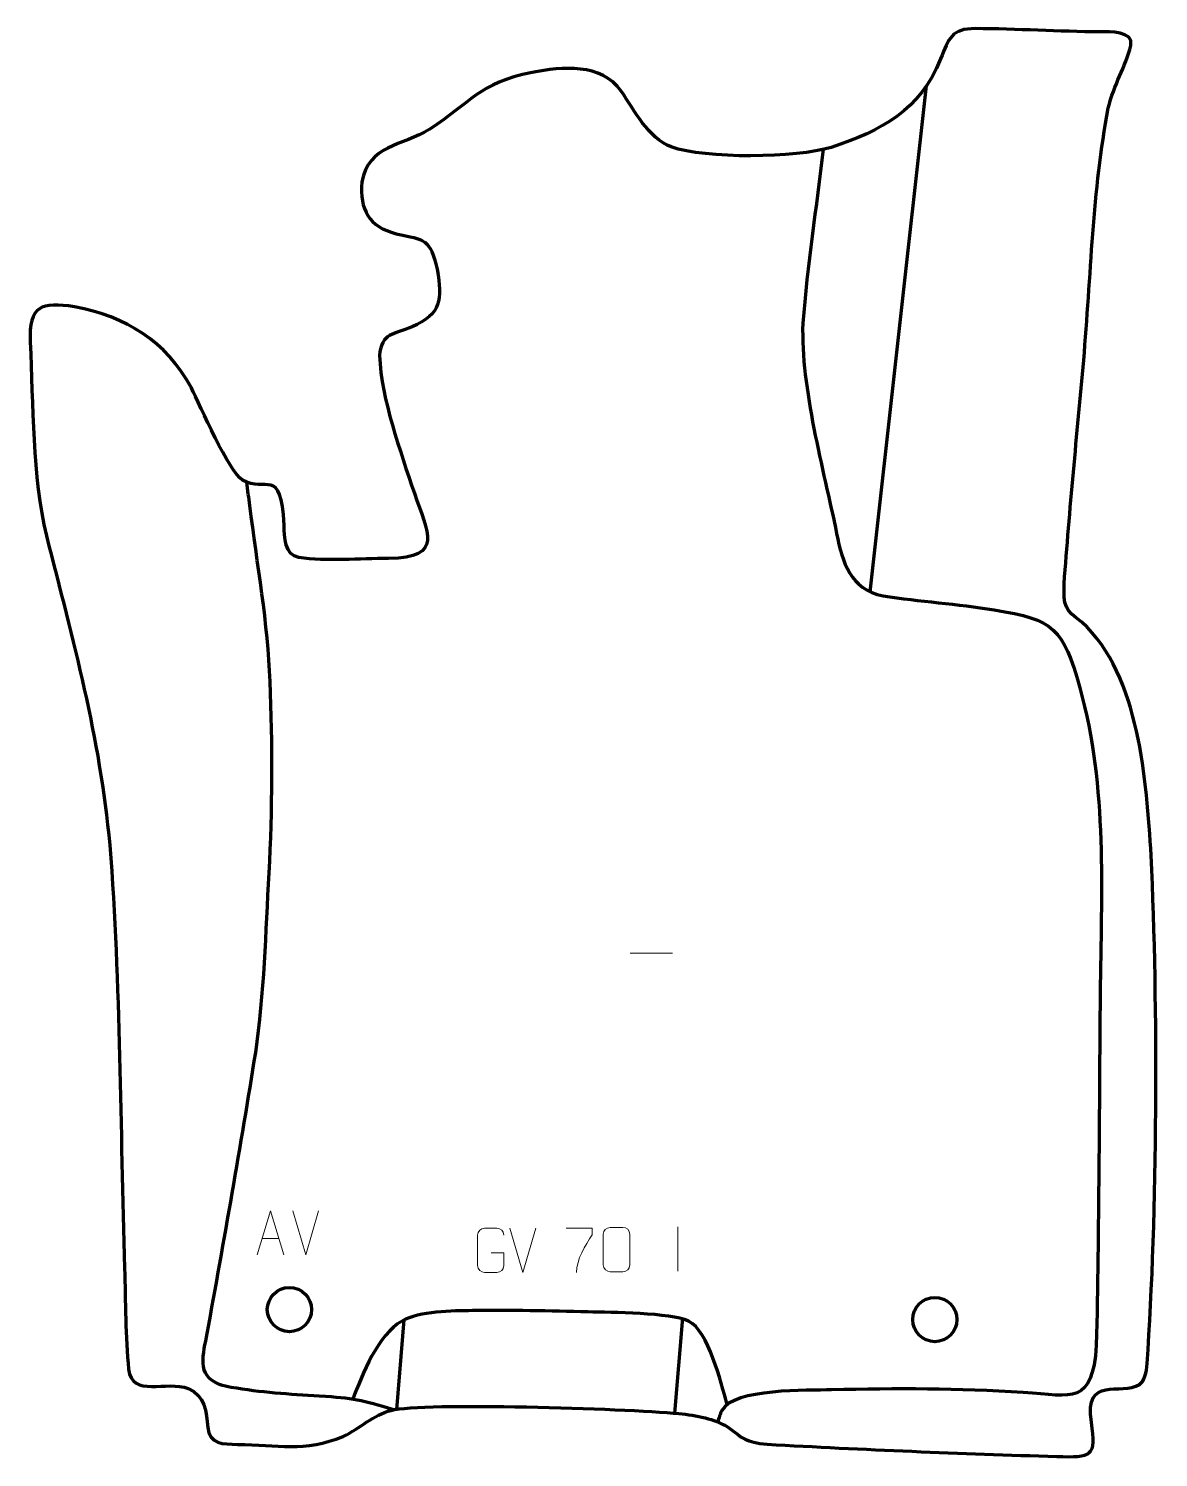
# Model space of a CAD drawing. Header units: millimetres. Extents: x 974 to 1613, y 12 to 820.
import ezdxf

# ---------------------------------------------------------------- set-up
doc = ezdxf.new("R2010")
doc.units = ezdxf.units.MM
doc.header["$MEASUREMENT"] = 0
doc.layers.add('layer 2', color=7, linetype='Continuous')
doc.layers.add('layer 3', color=7, linetype='Continuous')

msp = doc.modelspace()

# ---------------------------------------------------------------- linework, layer by layer
at = {"layer": 'layer 2', "color": 142, "lineweight": 200}
for centre in [(1121.3887, 95.279), (1486.3818, 89.6564)]:
    msp.add_ellipse(centre, major_axis=(0, 12.5), ratio=1, dxfattribs=at)
at = {"layer": 'layer 2', "color": 142, "lineweight": 158}
for points in [[(1449.8044, 501.3494), (1449.8044, 501.3494), (1481.7249, 787.6247), (1481.7249, 787.6247)], [(1186.1683, 89.5018), (1186.1683, 89.5018), (1181.866, 38.8723), (1181.866, 38.8723)], [(1343.7078, 90.6503), (1343.7078, 90.6503), (1339.121, 36.7142), (1339.121, 36.7142)]]:
    msp.add_open_spline(points, degree=3, dxfattribs=at)
for points, knots in [([(1423.2914, 751.5114), (1419.4558, 719.0283), (1414.3176, 685.6972), (1411.7313, 653.2), (1411.7313, 653.2), (1410.4987, 616.2095), (1423.4395, 571.0507), (1430.8458, 534.2701), (1430.8458, 534.2701), (1434.1838, 517.6933), (1438.6307, 502.8944), (1457.1408, 499.0013), (1457.1408, 499.0013), (1477.9068, 495.7515), (1498.9577, 494.6691), (1520.0307, 491.0678), (1520.0307, 491.0678), (1554.028, 485.4444), (1558.9034, 480.9898), (1568.3835, 446.9958), (1568.3835, 446.9958), (1584.1726, 390.379), (1580.4364, 331.7475), (1579.9137, 273.6826), (1579.9137, 273.6826), (1579.3188, 207.6022), (1579.2091, 141.1649), (1577.7355, 75.1273), (1577.7355, 75.1273), (1575.2488, 40.9902), (1565.1079, 46.5323), (1536.4113, 48.3766), (1536.4113, 48.3766), (1499.3631, 50.7282), (1465.0576, 50.8285), (1428.006, 49.8851), (1428.006, 49.8851), (1414.7803, 49.5484), (1372.6219, 50.8627), (1365.9378, 38.1646), (1365.9378, 38.1646), (1364.9037, 36.2001), (1364.2595, 33.8438), (1363.6383, 31.7118)], [0, 0, 0, 0, 0.08333333, 0.08333333, 0.08333333, 0.08333333, 0.16666667, 0.16666667, 0.16666667, 0.16666667, 0.25, 0.25, 0.25, 0.25, 0.33333333, 0.33333333, 0.33333333, 0.33333333, 0.41666667, 0.41666667, 0.41666667, 0.41666667, 0.5, 0.5, 0.5, 0.5, 0.58333333, 0.58333333, 0.58333333, 0.58333333, 0.66666667, 0.66666667, 0.66666667, 0.66666667, 0.75, 0.75, 0.75, 0.75, 0.83333333, 0.83333333, 0.83333333, 0.83333333, 1, 1, 1, 1]), ([(1180.4679, 38.6402), (1162.1604, 44.129), (1157.724, 45.1652), (1138.311, 46.3214), (1138.311, 46.3214), (1121.5214, 47.3214), (1105.1543, 48.3732), (1088.5497, 51.2872), (1088.5497, 51.2872), (1086.2249, 51.717), (1084.1314, 52.1706), (1081.8956, 52.9455), (1081.8956, 52.9455), (1068.5045, 57.9948), (1072.8498, 70.421), (1074.9241, 81.8221), (1074.9241, 81.8221), (1084.4374, 134.5061), (1093.9373, 187.9081), (1102.3194, 240.7618), (1102.3194, 240.7618), (1107.2499, 273.7004), (1108.0166, 308.9148), (1109.9667, 342.292), (1109.9667, 342.292), (1111.8801, 377.5491), (1111.8502, 415.3049), (1110.5108, 450.6072), (1110.5108, 450.6072), (1109.2919, 482.7338), (1103.1247, 517.7508), (1099.0046, 549.9304), (1099.0046, 549.9304), (1098.4349, 554.3803), (1097.865, 558.8303), (1097.2952, 563.2802)], [0, 0, 0, 0, 0.1, 0.1, 0.1, 0.1, 0.2, 0.2, 0.2, 0.2, 0.3, 0.3, 0.3, 0.3, 0.4, 0.4, 0.4, 0.4, 0.5, 0.5, 0.5, 0.5, 0.6, 0.6, 0.6, 0.6, 0.7, 0.7, 0.7, 0.7, 0.8, 0.8, 0.8, 0.8, 1, 1, 1, 1]), ([(1368.8604, 42.1545), (1365.4003, 53.7461), (1358.3804, 83.5277), (1347.1264, 88.7673), (1347.1264, 88.7673), (1336.7529, 93.597), (1303.4526, 93.5892), (1290.3019, 93.9754), (1290.3019, 93.9754), (1268.9496, 94.6024), (1246.2244, 94.9755), (1224.8797, 94.7139), (1224.8797, 94.7139), (1213.6513, 94.5763), (1194.8727, 94.3683), (1185.0705, 88.8467), (1185.0705, 88.8467), (1171.5761, 81.2452), (1162.444, 58.4458), (1157.2766, 44.543)], [0, 0, 0, 0, 0.16666667, 0.16666667, 0.16666667, 0.16666667, 0.33333333, 0.33333333, 0.33333333, 0.33333333, 0.5, 0.5, 0.5, 0.5, 0.66666667, 0.66666667, 0.66666667, 0.66666667, 1, 1, 1, 1])]:
    msp.add_open_spline(points, degree=3, knots=knots, dxfattribs=at)
at = {"layer": 'layer 2', "color": 250, "lineweight": 9}
for points in [[(1314.0138, 296.9573), (1314.0138, 296.9573), (1337.9918, 296.9573), (1337.9918, 296.9573)], [(1130.5959, 126.2298), (1130.5959, 126.2298), (1123.2741, 151.1834), (1123.2741, 151.1834)], [(1137.9178, 151.1834), (1137.9178, 151.1834), (1130.596, 126.2298), (1130.596, 126.2298)], [(1253.3774, 116.3589), (1253.3774, 116.3589), (1246.0556, 141.3125), (1246.0556, 141.3125)], [(1260.6993, 141.3125), (1260.6993, 141.3125), (1253.3775, 116.3589), (1253.3775, 116.3589)], [(1340.9994, 142.0283), (1340.9994, 142.0283), (1340.9994, 117.0542), (1340.9994, 117.0542)], [(1105.959, 135.4865), (1105.959, 135.4865), (1115.4547, 135.4865), (1115.4547, 135.4865)]]:
    msp.add_open_spline(points, degree=3, dxfattribs=at)
for points, knots in [([(1103.2364, 126.2371), (1103.2364, 126.2371), (1110.6074, 151.1906), (1110.6074, 151.1906), (1110.6074, 151.1906), (1110.6074, 151.1906), (1118.1773, 126.2371), (1118.1773, 126.2371)], [0, 0, 0, 0, 0.33333333, 0.33333333, 0.33333333, 0.33333333, 1, 1, 1, 1]), ([(1235.5293, 127.345), (1235.5293, 127.345), (1242.6974, 127.345), (1242.6974, 127.345), (1242.6974, 127.345), (1242.6974, 127.345), (1242.6974, 120.1769), (1242.6974, 120.1769), (1242.6974, 120.1769), (1242.5577, 117.8535), (1240.8805, 116.3739), (1238.7327, 116.3631), (1238.7327, 116.3631), (1236.4009, 116.3635), (1234.0689, 116.3635), (1231.7374, 116.3631), (1231.7374, 116.3631), (1229.8125, 116.2577), (1227.8403, 118.1422), (1227.8515, 120.1595), (1227.8515, 120.1595), (1227.8519, 125.9296), (1227.8519, 131.6993), (1227.8515, 137.4686), (1227.8515, 137.4686), (1227.8557, 139.6067), (1229.6025, 141.3259), (1231.7548, 141.3125), (1231.7548, 141.3125), (1234.0805, 141.3125), (1236.4066, 141.3125), (1238.7327, 141.3125), (1238.7327, 141.3125), (1240.6794, 141.3479), (1242.6708, 139.8564), (1242.6974, 137.4187)], [0, 0, 0, 0, 0.1, 0.1, 0.1, 0.1, 0.2, 0.2, 0.2, 0.2, 0.3, 0.3, 0.3, 0.3, 0.4, 0.4, 0.4, 0.4, 0.5, 0.5, 0.5, 0.5, 0.6, 0.6, 0.6, 0.6, 0.7, 0.7, 0.7, 0.7, 0.8, 0.8, 0.8, 0.8, 1, 1, 1, 1]), ([(1277.8664, 141.3153), (1277.8664, 141.3153), (1292.6825, 141.3153), (1292.6825, 141.3153), (1292.6825, 141.3153), (1292.6822, 140.0657), (1292.6822, 138.8161), (1292.6825, 137.5663), (1292.6825, 137.5663), (1288.6881, 131.5692), (1283.7729, 123.7356), (1283.7729, 116.3568)], [0, 0, 0, 0, 0.25, 0.25, 0.25, 0.25, 0.5, 0.5, 0.5, 0.5, 1, 1, 1, 1]), ([(1302.8592, 141.7276), (1305.2253, 141.7276), (1307.5918, 141.7276), (1309.9583, 141.7276), (1309.9583, 141.7276), (1311.9388, 141.7632), (1313.9648, 140.2689), (1313.9919, 137.8268), (1313.9919, 137.8268), (1313.9915, 132.0694), (1313.9915, 126.3116), (1313.9919, 120.5534), (1313.9919, 120.5534), (1313.8498, 118.2258), (1312.1434, 116.7435), (1309.9583, 116.7327), (1309.9583, 116.7327), (1307.5859, 116.7331), (1305.2135, 116.7331), (1302.8415, 116.7327), (1302.8415, 116.7327), (1300.883, 116.6271), (1298.8766, 118.515), (1298.888, 120.536), (1298.888, 120.536), (1298.8884, 126.3166), (1298.8884, 132.0969), (1298.888, 137.8767), (1298.888, 137.8767), (1298.8923, 140.0187), (1300.6694, 141.7412), (1302.8592, 141.7276)], [0, 0, 0, 0, 0.11111111, 0.11111111, 0.11111111, 0.11111111, 0.22222222, 0.22222222, 0.22222222, 0.22222222, 0.33333333, 0.33333333, 0.33333333, 0.33333333, 0.44444444, 0.44444444, 0.44444444, 0.44444444, 0.55555556, 0.55555556, 0.55555556, 0.55555556, 0.66666667, 0.66666667, 0.66666667, 0.66666667, 0.77777778, 0.77777778, 0.77777778, 0.77777778, 1, 1, 1, 1])]:
    msp.add_open_spline(points, degree=3, knots=knots, dxfattribs=at)
at = {"layer": 'layer 3', "color": 242, "lineweight": 158}
msp.add_open_spline([(999.8784, 662.5922), (1028.9187, 657.0419), (1051.7238, 643.0881), (1065.9455, 616.6702), (1065.9455, 616.6702), (1071.0275, 606.5728), (1087.1559, 569.0285), (1094.9056, 564.4641), (1094.9056, 564.4641), (1108.2263, 556.6185), (1116.5924, 573.133), (1118.3729, 539.0171), (1118.3729, 539.0171), (1118.731, 532.1547), (1118.5982, 522.1823), (1126.7731, 520.6589), (1126.7731, 520.6589), (1142.5868, 518.4791), (1161.1174, 520.1618), (1177.3427, 520.165), (1177.3427, 520.165), (1209.2732, 520.6625), (1199.5107, 534.4925), (1192.0659, 557.1012), (1192.0659, 557.1012), (1183.9136, 581.5449), (1173.6401, 609.2041), (1172.275, 635.0666), (1172.275, 635.0666), (1173.7874, 647.9674), (1179.9944, 646.5246), (1190.7397, 651.1578), (1190.7397, 651.1578), (1207.677, 658.8336), (1207.5162, 666.4051), (1205.0137, 683.7436), (1205.0137, 683.7436), (1200.7429, 701.3189), (1198.1307, 700.2019), (1181.7624, 703.8525), (1181.7624, 703.8525), (1166.1531, 707.7669), (1161.1698, 717.5303), (1162.336, 733.1264), (1162.336, 733.1264), (1166.2139, 754.253), (1184.9831, 753.2418), (1200.8571, 762.9651), (1200.8571, 762.9651), (1224.0288, 778.1323), (1228.2407, 788.9733), (1258.6611, 795.1066), (1258.6611, 795.1066), (1275.6811, 798.3441), (1297.6297, 800.5173), (1309.1048, 784.5572), (1309.1048, 784.5572), (1316.5832, 773.2914), (1324.3425, 758.0393), (1337.3682, 752.9724), (1337.3682, 752.9724), (1356.247, 746.0583), (1408.4435, 746.5751), (1427.7585, 752.7041), (1427.7585, 752.7041), (1456.3963, 762.3388), (1477.8937, 773.3203), (1489.6672, 802.8669), (1489.6672, 802.8669), (1494.1773, 814.2963), (1495.8643, 819.9064), (1509.3141, 819.8977), (1509.3141, 819.8977), (1532.9341, 819.7302), (1556.4166, 818.2052), (1580.0553, 818.0263), (1580.0553, 818.0263), (1585.105, 818.0233), (1598.9977, 818.6566), (1597.3174, 810.3896), (1597.3174, 810.3896), (1594.1619, 797.828), (1587.5782, 788.3194), (1584.498, 774.8095), (1584.498, 774.8095), (1575.5699, 728.8045), (1574.7452, 679.1493), (1570.5805, 632.2505), (1570.5805, 632.2505), (1566.8262, 590.2034), (1562.5706, 547.8446), (1559.535, 505.7714), (1559.535, 505.7714), (1559.1323, 493.2795), (1560.0012, 490.8477), (1569.591, 484.234), (1569.591, 484.234), (1602.3764, 453.5235), (1605.9457, 394.523), (1608.7365, 352.0686), (1608.7365, 352.0686), (1612.8473, 267.2691), (1612.4003, 149.4903), (1606.4476, 64.7584), (1606.4476, 64.7584), (1606.0868, 59.6242), (1605.0177, 54.7902), (1602.2124, 53.0093), (1602.2124, 53.0093), (1591.8319, 46.4194), (1570.5622, 58.6387), (1574.9349, 31.3951), (1574.9349, 31.3951), (1578.0742, 12.1862), (1575.0879, 11.6803), (1555.322, 12.2283), (1555.322, 12.2283), (1501.2902, 13.7262), (1445.5864, 16.1857), (1391.6633, 19.0944), (1391.6633, 19.0944), (1378.9638, 20.3869), (1378.3159, 22.1538), (1369.1224, 29.046), (1369.1224, 29.046), (1361.6621, 33.4139), (1351.9256, 35.5123), (1341.5498, 36.4965), (1341.5498, 36.4965), (1310.2503, 39.4655), (1197.3527, 42.9882), (1178.8655, 38.2958), (1178.8655, 38.2958), (1168.6223, 35.6959), (1161.6559, 28.3328), (1151.8546, 23.5899), (1151.8546, 23.5899), (1129.9708, 14.6104), (1114.5091, 18.7947), (1092.109, 19.007), (1092.109, 19.007), (1083.7547, 19.2605), (1076.1653, 19.0709), (1075.2654, 28.6657), (1075.2654, 28.6657), (1074.4559, 37.2969), (1073.7923, 46.6682), (1064.1834, 50.5929), (1064.1834, 50.5929), (1052.0387, 55.5533), (1032.3037, 45.2468), (1030.4616, 61.5701), (1030.4616, 61.5701), (1028.5292, 79.5964), (1028.7658, 100.1126), (1028.1508, 118.5744), (1028.1508, 118.5744), (1025.6313, 197.8775), (1026.0383, 279.1543), (1019.781, 358.0922), (1019.781, 358.0922), (1014.0721, 419.5546), (999.0555, 473.5938), (983.961, 532.9213), (983.961, 532.9213), (975.9889, 566.5892), (976.4148, 607.5758), (974.8391, 642.4553), (974.8391, 642.4553), (973.8893, 663.4814), (981.1843, 665.1001), (999.8784, 662.5922)], degree=3, knots=[0, 0, 0, 0, 0.02272727, 0.02272727, 0.02272727, 0.02272727, 0.04545455, 0.04545455, 0.04545455, 0.04545455, 0.06818182, 0.06818182, 0.06818182, 0.06818182, 0.09090909, 0.09090909, 0.09090909, 0.09090909, 0.11363636, 0.11363636, 0.11363636, 0.11363636, 0.13636364, 0.13636364, 0.13636364, 0.13636364, 0.15909091, 0.15909091, 0.15909091, 0.15909091, 0.18181818, 0.18181818, 0.18181818, 0.18181818, 0.20454545, 0.20454545, 0.20454545, 0.20454545, 0.22727273, 0.22727273, 0.22727273, 0.22727273, 0.25, 0.25, 0.25, 0.25, 0.27272727, 0.27272727, 0.27272727, 0.27272727, 0.29545455, 0.29545455, 0.29545455, 0.29545455, 0.31818182, 0.31818182, 0.31818182, 0.31818182, 0.34090909, 0.34090909, 0.34090909, 0.34090909, 0.36363636, 0.36363636, 0.36363636, 0.36363636, 0.38636364, 0.38636364, 0.38636364, 0.38636364, 0.40909091, 0.40909091, 0.40909091, 0.40909091, 0.43181818, 0.43181818, 0.43181818, 0.43181818, 0.45454545, 0.45454545, 0.45454545, 0.45454545, 0.47727273, 0.47727273, 0.47727273, 0.47727273, 0.5, 0.5, 0.5, 0.5, 0.52272727, 0.52272727, 0.52272727, 0.52272727, 0.54545455, 0.54545455, 0.54545455, 0.54545455, 0.56818182, 0.56818182, 0.56818182, 0.56818182, 0.59090909, 0.59090909, 0.59090909, 0.59090909, 0.61363636, 0.61363636, 0.61363636, 0.61363636, 0.63636364, 0.63636364, 0.63636364, 0.63636364, 0.65909091, 0.65909091, 0.65909091, 0.65909091, 0.68181818, 0.68181818, 0.68181818, 0.68181818, 0.70454545, 0.70454545, 0.70454545, 0.70454545, 0.72727273, 0.72727273, 0.72727273, 0.72727273, 0.75, 0.75, 0.75, 0.75, 0.77272727, 0.77272727, 0.77272727, 0.77272727, 0.79545455, 0.79545455, 0.79545455, 0.79545455, 0.81818182, 0.81818182, 0.81818182, 0.81818182, 0.84090909, 0.84090909, 0.84090909, 0.84090909, 0.86363636, 0.86363636, 0.86363636, 0.86363636, 0.88636364, 0.88636364, 0.88636364, 0.88636364, 0.90909091, 0.90909091, 0.90909091, 0.90909091, 0.93181818, 0.93181818, 0.93181818, 0.93181818, 0.95454545, 0.95454545, 0.95454545, 0.95454545, 1, 1, 1, 1], dxfattribs=at)

doc.saveas('drawing.dxf')
